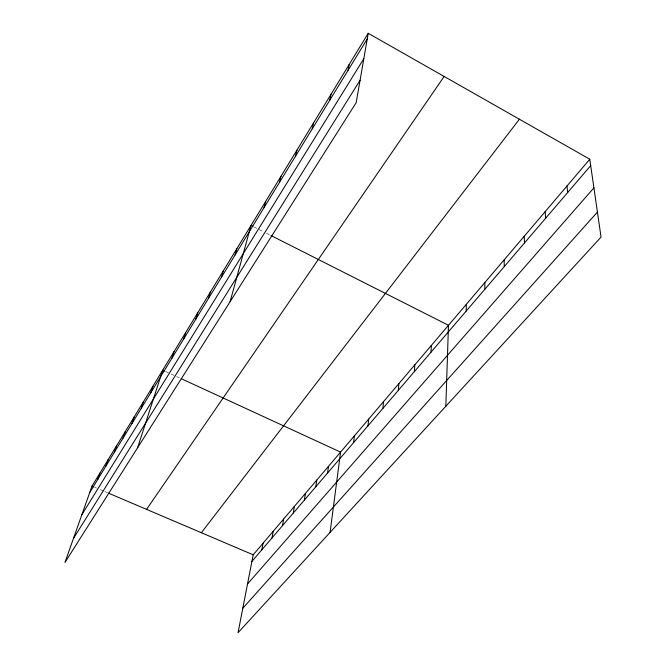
<?xml version="1.0" encoding="UTF-8"?>
<svg xmlns="http://www.w3.org/2000/svg" width="666" height="666" viewBox="0 0 666 666"><rect width="100%" height="100%" fill="white"/><g stroke="black" fill="none" stroke-linecap="round" stroke-linejoin="round"><path stroke-width="0.5" stroke-dasharray="3.33 2.5" d="M94.755 487.287L96.587 488.07M100.258 489.635L103.921 491.2M104.845 491.591L107.592 492.765M165.501 371.437L170.121 373.568M171.045 373.992L175.666 376.115M176.59 376.548L179.362 377.822M253.729 226.815L258.266 229.112M259.174 229.57L262.804 231.41M266.433 233.242L270.97 235.539"/><path stroke-width="1" d="M466.2 311.072L466.292 304.345M445.82 406.268L448.476 325.291L270.97 235.539M430.985 352.214L431.327 345.454M414.36 371.636L414.801 364.868M398.335 390.351L398.884 383.583M382.892 408.4L383.533 401.623M367.982 425.807L368.714 419.039M353.596 442.615L354.404 435.855M330.078 532.409L340.576 452.106L181.21 378.671M327.564 473.027L328.513 466.292M315.792 486.779L316.8 480.061M304.37 500.124L305.428 493.423M293.273 513.095L294.38 506.401M282.492 525.682L283.649 519.022M368.215 33.3L356.21 102.581L64.952 562.462L92 486.113L368.215 33.3L589.776 159.224L601.048 237.104L238.045 632.7L253.197 554.811L589.776 159.224M272.011 537.928L273.21 531.285M261.821 549.825L263.07 543.206M348.052 70.321L349.175 64.519M329.728 100.266L330.985 94.339M312.221 128.888L313.586 122.852M295.463 156.269L296.936 150.141M279.42 182.501L280.985 176.299M264.036 207.642L265.692 201.373M230.103 301.698L251.007 225.441L252.822 226.357M235.098 254.936L236.905 248.56M221.478 277.198L223.351 270.787M208.383 298.609L210.306 292.166M195.771 319.222L197.752 312.754M183.625 339.069L185.648 332.592M171.92 358.208L173.984 351.715M137.587 447.76L162.737 370.163L164.585 371.012M150.782 392.749L152.922 386.238M141.25 408.333L143.415 401.831M132.001 423.443L134.199 416.941M123.035 438.103L125.25 431.601M114.336 452.322L116.575 445.837M105.894 466.125L108.142 459.648M97.686 479.537L99.958 473.076M89.719 492.565L367.232 38.969M81.876 514.685L363.819 58.658M73.46 538.436L360.081 80.245M146.57 509.373L444.139 76.448M201.357 532.717L519.413 119.231M251.915 561.405L590.7 165.626M247.519 584.007L593.922 187.837M242.807 608.233L597.427 212.096M92 486.113L93.831 486.896M108.508 493.156L253.197 554.811M566.966 186.022L567.69 192.516M545.129 211.696L545.662 218.248M524.192 236.297L524.55 242.907M504.112 259.906L504.304 266.558M484.823 282.567L484.873 289.26"/></g></svg>
